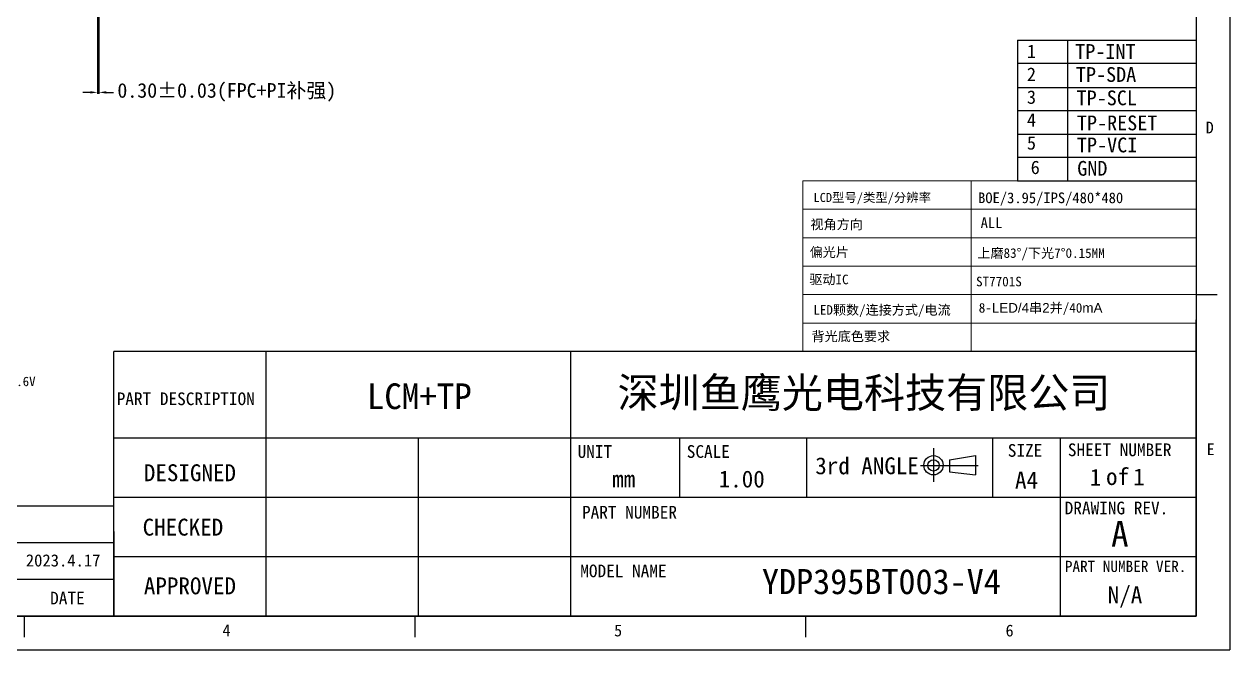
# Model space of a CAD drawing. Header units: millimetres. Extents: x 14394 to 14889, y -3375 to -3031.
# Drawn here: x 14642 to 14889.5, y -3374.8 to -3246.4 of the extents above; entities that cross this region are included whole.
import ezdxf
from ezdxf.enums import TextEntityAlignment as Align

# ---------------------------------------------------------------- set-up
doc = ezdxf.new("R2010")
doc.units = ezdxf.units.MM
doc.header["$PDMODE"] = 3
doc.layers.get('Defpoints').update_dxf_attribs({"color": 6})
doc.layers.add('DIM', color=3, linetype='Continuous')
doc.layers.add('文字', color=7, linetype='Continuous')
doc.styles.get("Standard").update_dxf_attribs({"font": 'SimSun.ttf'})
doc.styles.add('宋', font='SimSun.ttf')
doc.styles.add('宋体', font='SimSun.ttf', dxfattribs={"height": 3})
doc.styles.add('黑体', font='')
doc.styles.get('黑体').set_extended_font_data('楷体_GB2312')
doc.dimstyles.new('MODULE', dxfattribs={"dimtxt": 3.5, "dimasz": 1.5, "dimexe": 0.3, "dimexo": 0.3, "dimgap": 0.2, "dimtad": 0, "dimzin": 0, "dimdsep": 46, "dimtxsty": '宋体', "dimcen": 0.5, "dimadec": 0, "dimazin": 0, "dimtfac": 1, "dimtdec": 4, "dimtofl": 0, "dimtmove": 0, "dimatfit": 3, "dimfxl": 1, "dimtolj": 1, "dimtzin": 0, "dimlwd": -1, "dimlwe": -1, "dimarcsym": 0})

# ---------------------------------------------------------------- blocks, each defined once
blk = doc.blocks.new('*D85')
at = {"layer": 'Defpoints', "color": 0, "transparency": 16777216}
for p in [(14657.1, -3243.05), (14657.4, -3243.05), (14657.4, -3260.42)]:
    blk.add_point(p, dxfattribs=at)
at = {"layer": 'DIM', "color": 0, "transparency": 16777216}
for p, q in [((14657.1, -3243.35), (14657.1, -3260.72)), ((14657.4, -3243.35), (14657.4, -3260.72)), ((14655.6, -3260.42), (14654.1, -3260.42)), ((14658.9, -3260.42), (14660.4, -3260.42))]:
    blk.add_line(p, q, dxfattribs=at)
for points in [[(14655.6, -3260.17), (14655.6, -3260.67), (14657.1, -3260.42)], [(14658.9, -3260.17), (14658.9, -3260.67), (14657.4, -3260.42)]]:
    blk.add_solid(points, dxfattribs=at)
at = {"layer": 'DIM', "color": 0, "transparency": 16777216, "insert": (14683.63, -3260.42), "char_height": 3, "attachment_point": 5, "style": '宋体'}
blk.add_mtext('\\A1;0.30%%P0.03(FPC+PI{\\fSimSun|b0|i0|c134|p2;补强})', dxfattribs=at)
blk = doc.blocks.new('THIRD-PROJ_BL0')
at = {"linetype": 'Continuous'}
blk.add_line((257.13, 38.11), (257.13, 34.11), dxfattribs=at)
at = {"color": 7, "linetype": 'Continuous'}
for p, q in [((259.04, 36.73), (262.11, 37.22)), ((262.11, 37.22), (262.11, 34.94)), ((255.59, 36.06), (262.41, 36.06)), ((259.04, 36.73), (259.04, 35.31)), ((259.04, 35.31), (262.11, 34.94))]:
    blk.add_line(p, q, dxfattribs=at)
for centre, radius in [((257.13, 36.08), 1.14), ((257.13, 36.06), 0.67)]:
    blk.add_circle(centre, radius, dxfattribs=at)

msp = doc.modelspace()

# ---------------------------------------------------------------- linework, layer by layer
at = {"color": 7, "linetype": 'Continuous'}
for p in [(14889.463, -3030.982), (14393.992, -3374.79)]:
    msp.add_line(p, (14889.463, -3374.79), dxfattribs=at)
at = {"linetype": 'Continuous'}
for p, q in [((14882.517, -3037.928), (14882.517, -3367.845)), ((14882.517, -3301.861), (14886.858, -3301.861)), ((14400.938, -3367.845), (14882.517, -3367.845)), ((14642.042, -3367.845), (14642.042, -3372.186)), ((14722.212, -3367.845), (14722.212, -3372.186)), ((14802.382, -3367.845), (14802.382, -3372.186))]:
    msp.add_line(p, q, dxfattribs=at)
for p, q in [((14845.883, -3249.744), (14845.883, -3278.555)), ((14856.191, -3278.555), (14856.191, -3249.744)), ((14882.517, -3249.744), (14882.517, -3278.555))]:
    msp.add_line(p, q)
at = {"color": 4, "linetype": 'Continuous', "lineweight": 0}
for p, q in [((14882.517, -3278.555), (14801.851, -3278.555)), ((14801.851, -3307.744), (14801.851, -3278.555)), ((14836.38, -3307.744), (14836.38, -3278.555)), ((14882.517, -3284.393), (14801.851, -3284.393)), ((14882.517, -3290.231), (14801.851, -3290.231)), ((14882.517, -3296.069), (14801.851, -3296.069)), ((14882.517, -3301.907), (14801.851, -3301.907)), ((14801.851, -3313.582), (14801.851, -3313.582)), ((14882.517, -3313.582), (14801.851, -3313.582))]:
    msp.add_line(p, q, dxfattribs=at)
at = {"color": 4, "lineweight": 0}
for p, q in [((14882.517, -3278.555), (14882.517, -3313.582)), ((14801.851, -3307.744), (14882.517, -3307.744)), ((14801.851, -3307.744), (14801.851, -3313.582)), ((14836.38, -3307.744), (14836.38, -3313.582))]:
    msp.add_line(p, q, dxfattribs=at)
at = {"color": 4, "linetype": 'Continuous'}
for p, q in [((14882.517, -3320.094), (14882.517, -3307.071)), ((14660.431, -3367.845), (14660.431, -3313.582)), ((14882.517, -3313.582), (14660.431, -3313.582)), ((14691.686, -3367.845), (14691.686, -3313.582)), ((14754.197, -3367.845), (14754.197, -3313.582)), ((14785.717, -3313.582), (14785.717, -3313.582)), ((14882.517, -3313.582), (14785.717, -3313.582)), ((14754.197, -3367.845), (14754.197, -3320.094)), ((14882.517, -3367.845), (14882.517, -3320.094)), ((14754.197, -3331.38), (14660.431, -3331.38)), ((14722.942, -3367.845), (14722.942, -3331.38)), ((14882.517, -3331.38), (14754.197, -3331.38)), ((14776.596, -3343.535), (14776.596, -3331.38)), ((14802.643, -3343.535), (14802.643, -3331.38)), ((14840.843, -3343.535), (14840.843, -3331.38)), ((14854.735, -3367.845), (14854.735, -3331.38)), ((14754.197, -3343.535), (14660.431, -3343.535)), ((14882.517, -3343.535), (14754.197, -3343.535)), ((14660.431, -3345.301), (14538.302, -3345.301)), ((14660.431, -3350.481), (14660.431, -3367.845)), ((14660.431, -3352.816), (14538.302, -3352.816)), ((14754.197, -3355.69), (14660.431, -3355.69)), ((14882.517, -3355.69), (14754.197, -3355.69)), ((14660.431, -3360.33), (14538.302, -3360.33)), ((14660.431, -3367.845), (14511.405, -3367.845)), ((14754.197, -3367.845), (14660.431, -3367.845)), ((14882.517, -3367.845), (14754.197, -3367.845))]:
    msp.add_line(p, q, dxfattribs=at)
for points in [[(14845.883, -3249.744), (14882.517, -3249.744)], [(14845.883, -3254.438), (14882.517, -3254.438)], [(14845.883, -3259.455), (14882.517, -3259.455)], [(14845.883, -3264.149), (14882.517, -3264.149)], [(14845.883, -3269.005), (14882.517, -3269.005)], [(14845.883, -3273.699), (14882.517, -3273.699)], [(14845.883, -3278.555), (14882.517, -3278.555)]]:
    msp.add_lwpolyline(points)

# ---------------------------------------------------------------- block references
at = {"color": 4, "linetype": 'Continuous', "xscale": 1.736404750080485, "yscale": 1.736404750080485, "zscale": 1.736404750080485}
msp.add_blockref('THIRD-PROJ_BL0', (14382.156, -3399.566), dxfattribs=at)

# ---------------------------------------------------------------- texts
for s, height, p in [('1', 2.752, (14847.811, -3253.383)), ('TP-INT', 3.0326, (14857.734, -3253.547)), ('2', 2.752, (14847.811, -3258.077)), ('TP-SDA', 3.0326, (14857.871, -3258.272)), ('3', 2.752, (14847.811, -3262.771)), ('TP-SCL', 3.0326, (14858.008, -3263.067)), ('4', 2.752, (14847.811, -3267.465)), ('TP-RESET', 3.0326, (14858.077, -3268.203)), ('5', 2.752, (14847.811, -3272.159)), ('TP-VCI', 3.0326, (14858.077, -3272.724)), ('6', 2.752, (14848.586, -3277.178)), ('GND', 3.0326, (14858.146, -3277.518))]:
    msp.add_text(s, height=height).set_placement(p)
at = {"color": 4, "linetype": 'Continuous', "style": '宋体'}
for s, height, p in [('D', 2.431, (14884.5, -3268.847)), ('PART DESCRIPTION', 2.60461, (14661.029, -3324.585)), ('UNIT', 2.6046, (14755.607, -3335.398)), ('SCALE', 2.6046, (14778.006, -3335.398)), ('SIZE', 2.6046, (14843.885, -3335.174)), ('SHEET NUMBER', 2.60461, (14856.214, -3335.047)), ('E', 2.431, (14884.69, -3334.84)), ('3rd ANGLE', 3.4728, (14804.379, -3338.76)), ('DRAWING REV.', 2.60461, (14855.558, -3346.988)), ('PART NUMBER', 2.60461, (14756.513, -3347.848)), ('MODEL NAME', 2.6046, (14756.154, -3359.889)), ('PART NUMBER VER.', 2.28967, (14855.604, -3358.811)), ('4', 2.431, (14682.741, -3371.992)), ('5', 2.431, (14763.1, -3372.02)), ('6', 2.431, (14843.428, -3372.033))]:
    msp.add_text(s, height=height, dxfattribs=at).set_placement(p)
at = {"color": 0, "linetype": 'Continuous', "lineweight": 0, "style": '宋体'}
for s, height, rotation, p in [('LCD型号/类型/分辨率', 1.86078, 359.99988, (14816.082, -3282.915)), ('视角方向', 1.9691, 359.99988, (14808.765, -3288.487)), ('偏光片', 1.9691, 0.00012, (14807.247, -3294.172)), ('驱动IC', 1.9691, 0.00012, (14807.193, -3299.778)), ('LED颗数/连接方式/电流', 1.96908, 0.00012, (14818.076, -3306.033)), ('背光底色要求', 1.9691, 0.00012, (14811.68, -3311.454))]:
    msp.add_text(s, height=height, rotation=rotation, dxfattribs=at).set_placement(p, align=Align.CENTER)
at = {"color": 1, "linetype": 'Continuous', "style": '宋体'}
for s, height, p in [('LCM+TP', 5.2743, (14723.122, -3325.395)), ('A', 5.274, (14866.882, -3353.61))]:
    msp.add_text(s, height=height, dxfattribs=at).set_placement(p, align=Align.CENTER)
at = {"color": 4, "linetype": 'Continuous', "style": '宋体'}
for s, height, p in [('DESIGNED', 3.4728, (14676.059, -3340.19)), ('1', 3.473, (14861.876, -3341.111)), ('of', 3.4728, (14866.411, -3340.975)), ('1', 3.473, (14870.796, -3341.046)), ('mm', 3.4728, (14765.07, -3341.476)), ('1.00', 3.4728, (14789.293, -3341.476)), ('A4', 3.4728, (14847.731, -3341.686)), ('CHECKED', 3.4728, (14674.621, -3351.349)), ('APPROVED', 3.4728, (14676.059, -3363.392)), ('N/A', 3.4728, (14867.941, -3365.257)), ('DATE', 2.6046, (14650.92, -3365.476))]:
    msp.add_text(s, height=height, dxfattribs=at).set_placement(p, align=Align.CENTER)
at = {"color": 1, "lineweight": 0, "attachment_point": 1, "style": '宋体'}
for s, insert, char_height, width in [('ALL', (14838.318, -3286.06), 2.1892, 68.55415), ('8-{\\fArial|b0|i0|c0|p32;LED/4}串{\\fArial|b0|i0|c0|p32;2}并/40{\\fArial|b0|i0|c0|p32;mA}', (14837.93, -3303.636), 1.97027, 35.86335)]:
    msp.add_mtext(s, dxfattribs=dict(at, insert=insert, char_height=char_height, width=width))
at = {"color": 2, "attachment_point": 1}
for s, insert, char_height, width, style in [('{\\fSimSun|b1|i0|c134|p2;\\C4;深圳鱼鹰光电科技有限公司}', (14763.816, -3318.927), 6.1776, 121.52156, '黑体'), ('{\\C1; 2023.4.17}', (14640.684, -3355.185), 2.50077, 18.4059, '宋'), ('\\pi15.54953;{\\C1;YDP395BT003-V4}', (14777.887, -3358.206), 5.148, 66.76766, '宋体')]:
    msp.add_mtext(s, dxfattribs=dict(at, insert=insert, char_height=char_height, width=width, style=style))
at = {"color": 1, "lineweight": 0, "style": '宋体'}
for tag, p, height in [('BOE/3.95/IPS/480*480', (14837.787, -3283.149), 2.189), ('上磨83°/下光7°0.15MM', (14837.646, -3294.367), 1.97), ('ST7701S', (14837.38, -3300.21), 1.97)]:
    msp.add_attdef(tag, p, '', height=height, dxfattribs=at)
at = {"layer": '文字', "color": 2, "lineweight": 9, "style": '宋体'}
msp.add_text('IF=20*2mA=40mA  VF=10.8-13.6V', height=1.93766, dxfattribs=at).set_placement((14606.154, -3320.685))

# ---------------------------------------------------------------- dimensions: what is measured, and where the dimension line sits
at = {"layer": 'DIM'}
dim = msp.add_linear_dim(base=(14657.405, -3260.423), p1=(14657.105, -3243.046), p2=(14657.405, -3243.046), text='<>%%P0.03(FPC+PI{\\fSimSun|b0|i0|c134|p2;补强})', dimstyle='MODULE', override={"dimtxt": 2}, dxfattribs=at)
dim.commit()
dim.dimension.update_dxf_attribs({"geometry": '*D85', "text_midpoint": (14683.633, -3260.423), "dimtype": 160})

doc.saveas('drawing.dxf')
